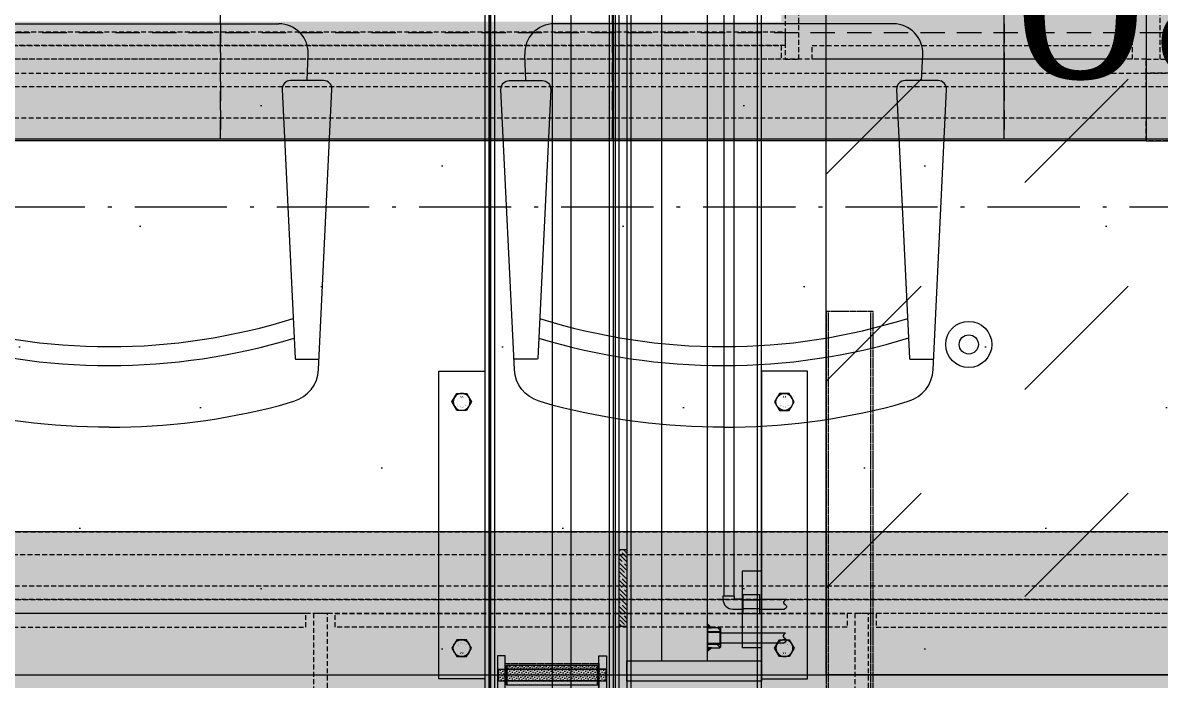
# Model space of a CAD drawing. Header units: millimetres. Extents: x -853320 to 19484, y -510814 to 9708.
# Drawn here: x 9139 to 10620, y 4373 to 5228 of the extents above; entities that cross this region are included whole.
import ezdxf
from ezdxf import colors
from ezdxf.entities.mleader import LeaderData, LeaderLine
from ezdxf.math import Vec2, Vec3

# ---------------------------------------------------------------- set-up
doc = ezdxf.new("R2010")
doc.units = ezdxf.units.MM
for name, pattern in [('DASHDOT', [18.5, 12, -3, 0.5, -3]), ('NASCOSTA', [9.525, 6.35, -3.175]), ('TRATTEGGIATA', [0.75, 0.5, -0.25]), ('TRATTEGGIATA2', [9.525, 6.35, -3.175]), ('TRATTOPUNTO', [25.4, 12.7, -6.35, 0, -6.35])]:
    doc.linetypes.add(name, pattern=pattern)
for name, color, linetype in [('05', 5, 'Continuous'), ('assi', 1, 'TRATTOPUNTO'), ('DS_ST_quote 1_50', 7, 'Continuous'), ('DV5_0', 7, 'Continuous')]:
    doc.layers.add(name, color=color, linetype=linetype)
for name, color, linetype, lineweight in [('ARREDI attrezzature - furniture', 175, 'Continuous', 9), ('F_ARREDI', 7, 'Continuous', 5), ('F_ELETTRODOMESTICI', 40, 'Continuous', 5), ('F_ESCURSORI_slider', 7, 'Continuous', 0), ('F_MASSELLO_abete', 30, 'Continuous', 5), ('F_MULTI laminato OPACO', 1, 'Continuous', 5), ('F_MULTI laminato_soffitto', 5, 'Continuous', 5), ('F_MULTI laminato_soffitto_veletta', 6, 'Continuous', 5), ('F_PARETI-PAVIMENTI e SOFFITTI_cassone', 3, 'Continuous', 5), ('F_SCALA_esterna', 40, 'Continuous', 5), ('F_Sezioni', 5, 'Continuous', 9), ('F_SOFFITTI', 7, 'Continuous', 5)]:
    doc.layers.add(name, color=color, linetype=linetype, lineweight=lineweight)
doc.styles.add('ARIAL', font='arial.ttf')
doc.styles.add('DANZI-DIDASCALIE', font='Yu Gothic UI Light.ttf', dxfattribs={"height": 30})
doc.styles.add('NEGATIVO', font='swissbo.ttf', dxfattribs={"width": 0.8, "oblique": 10})
doc.styles.get("Standard").update_dxf_attribs({"font": 'arial.ttf'})
doc.dimstyles.new('ISO-100', dxfattribs={"dimtxt": 100, "dimasz": 5, "dimexe": 0.25, "dimexo": 6, "dimgap": 6, "dimtad": 1, "dimtxsty": 'ARIAL', "dimblk": 'ARCHTICK', "dimcen": 2.5, "dimdle": 15, "dimse1": 1, "dimse2": 1, "dimclrd": 256, "dimclre": 256, "dimclrt": 256, "dimadec": 0, "dimazin": 0, "dimtfac": 1, "dimtmove": 0, "dimatfit": 3, "dimldrblk": 'ARCHTICK', "dimfxl": 1, "dimlwd": -1, "dimlwe": -1, "dimarcsym": 0})
pattern_1 = [(225.0093, (462887.094, -16087.269), (11.22714, -11.2235), [])]
pattern_2 = [(225.00929753, (462887.0944867, -16087.2686434), (0.00353610758, -0.003534960139), [])]

# ---------------------------------------------------------------- blocks, each defined once
blk = doc.blocks.new('CONTROSOFITTO_living_lato lungo_centrale_2660x250_pianta_vista da sopra')
at = {"layer": 'F_MULTI laminato_soffitto_veletta', "transparency": 33554585}
h = blk.add_hatch(color=8, dxfattribs=at)
h.dxf.hatch_style = 1
h.paths.add_polyline_path([(36471.7, -2048.1), (33811.7, -2048.1), (33811.7, -2298.1), (36471.7, -2298.1)])
at = {"layer": 'F_MASSELLO_abete', "color": 1, "linetype": 'NASCOSTA'}
for points in [[(33811.7, -2136.1), (36471.7, -2136.1), (36471.7, -2154.1), (33811.7, -2154.1)], [(35132.7, -2270.1), (35150.7, -2270.1), (35150.7, -2154.1), (35132.7, -2154.1)], [(35837.2, -2270.1), (35855.2, -2270.1), (35855.2, -2154.1), (35837.2, -2154.1)]]:
    blk.add_lwpolyline(points, close=True, dxfattribs=at)
at = {"layer": 'F_MASSELLO_abete', "linetype": 'NASCOSTA'}
for points in [[(35122.7, -2154.1), (34456.2, -2154.1), (34456.2, -2172.1), (35122.7, -2172.1)], [(35160.7, -2154.1), (35827.2, -2154.1), (35827.2, -2172.1), (35160.7, -2172.1)], [(36443.7, -2154.1), (35865.2, -2154.1), (35865.2, -2172.1), (36443.7, -2172.1)]]:
    blk.add_lwpolyline(points, close=True, dxfattribs=at)
at = {"layer": 'F_MULTI laminato_soffitto_veletta', "linetype": 'NASCOSTA'}
for points in [[(33811.7, -2048.1), (36471.7, -2048.1), (36471.7, -2078.1), (33811.7, -2078.1)], [(33819.7, -2118.1), (36463.7, -2118.1), (36463.7, -2136.1), (33819.7, -2136.1)]]:
    blk.add_lwpolyline(points, close=True, dxfattribs=at)
at = {"layer": 'F_MULTI laminato_soffitto_veletta'}
blk.add_lwpolyline([(36471.7, -2048.1), (33811.7, -2048.1), (33811.7, -2298.1), (36471.7, -2298.1)], close=True, dxfattribs=at)
blk = doc.blocks.new('CONTROSOFITTO_living_centrale_x900_pianta_vista da sopra')
at = {"layer": 'F_MULTI laminato_soffitto_veletta', "transparency": 33554585}
h = blk.add_hatch(color=8, dxfattribs=at)
h.dxf.hatch_style = 1
h.paths.add_polyline_path([(22821.6, -38841.7), (24021.6, -38841.7), (24021.6, -39441.7), (22821.6, -39441.7)], flags=16)
h.paths.add_polyline_path([(24496.6, -39596.7), (22346.6, -39596.7), (22346.6, -38696.7), (24496.6, -38696.7)])
at = {"layer": 'F_MASSELLO_abete', "color": 1, "linetype": 'NASCOSTA'}
for points in [[(24496.6, -39490.7), (24478.6, -39490.7), (24478.6, -38802.7), (24496.6, -38802.7)], [(22346.6, -39508.7), (24496.6, -39508.7), (24496.6, -39490.7), (22346.6, -39490.7)]]:
    blk.add_lwpolyline(points, close=True, dxfattribs=at)
at = {"layer": 'F_MASSELLO_abete', "linetype": 'NASCOSTA'}
for points in [[(22821.6, -39472.7), (24021.6, -39472.7), (24021.6, -39490.7), (22821.6, -39490.7)], [(24461.6, -39490.7), (24061.6, -39490.7), (24061.6, -39472.7), (24461.6, -39472.7)]]:
    blk.add_lwpolyline(points, close=True, dxfattribs=at)
at = {"layer": 'F_MULTI laminato_soffitto_veletta'}
blk.add_lwpolyline([(24496.6, -39596.7), (22346.6, -39596.7), (22346.6, -38696.7), (24496.6, -38696.7)], close=True, dxfattribs=at)
at = {"layer": 'F_MULTI laminato_soffitto_veletta', "linetype": 'NASCOSTA'}
for points in [[(24026.6, -39490.7), (24044.6, -39490.7), (24044.6, -38802.7), (24026.6, -38802.7)], [(22816.6, -39472.7), (22816.6, -39454.7), (24026.6, -39454.7), (24026.6, -39472.7)], [(22346.6, -39508.7), (24496.6, -39508.7), (24496.6, -39526.7), (22346.6, -39526.7)], [(22346.6, -39566.7), (24496.6, -39566.7), (24496.6, -39596.7), (22346.6, -39596.7)]]:
    blk.add_lwpolyline(points, close=True, dxfattribs=at)
blk = doc.blocks.new('CONTROSOFITTO_living_centrale_laterale_1600x900_pianta_vista da sopra')
at = {"layer": 'F_MULTI laminato_soffitto_veletta', "transparency": 33554585}
h = blk.add_hatch(color=8, dxfattribs=at)
h.dxf.hatch_style = 1
h.paths.add_polyline_path([(22160.1, -42441.7), (22160.1, -41851.7), (21570.1, -41851.7), (21570.1, -42441.7)], flags=16)
h.paths.add_polyline_path([(21368.1, -41921.7), (20918.1, -41921.7), (20918.1, -42371.7), (21368.1, -42371.7)], flags=16)
h.paths.add_polyline_path([(22346.6, -42596.7), (22346.6, -41696.7), (20746.6, -41696.7), (20746.6, -42596.7)])
at = {"layer": 'F_MASSELLO_abete', "color": 1, "linetype": 'NASCOSTA'}
for points in [[(22346.6, -42490.7), (22328.6, -42490.7), (22328.6, -41802.7), (22346.6, -41802.7)], [(20658.6, -42508.7), (22346.6, -42508.7), (22346.6, -42490.7), (20658.6, -42490.7)]]:
    blk.add_lwpolyline(points, close=True, dxfattribs=at)
at = {"layer": 'F_MULTI laminato_soffitto_veletta'}
blk.add_lwpolyline([(22346.6, -42596.7), (20746.6, -42596.7), (20746.6, -41696.7), (22346.6, -41696.7)], close=True, dxfattribs=at)
at = {"layer": 'F_MULTI laminato_soffitto_veletta', "linetype": 'NASCOSTA'}
for points in [[(20746.6, -42526.7), (22346.6, -42526.7), (22346.6, -42508.7), (20746.6, -42508.7)], [(22346.6, -42566.7), (20746.6, -42566.7), (20746.6, -42596.7), (22346.6, -42596.7)]]:
    blk.add_lwpolyline(points, close=True, dxfattribs=at)
blk = doc.blocks.new('CONTROSOFITTO_rev.01_pianta_vista da sopra')
at = {"layer": 'F_MULTI laminato_soffitto', "color": 5, "linetype": 'NASCOSTA', "ltscale": 5}
blk.add_lwpolyline([(24926.6, -37355.7), (21916.6, -37355.7), (21916.6, -36455.7), (24926.6, -36455.7)], close=True, dxfattribs=at)
at = {"layer": 'F_SOFFITTI'}
for name, p in [('CONTROSOFITTO_living_centrale_x900_pianta_vista da sopra', (0, 3000)), ('CONTROSOFITTO_living_lato lungo_centrale_2660x250_pianta_vista da sopra', (-11720, -35057.6))]:
    blk.add_blockref(name, p, dxfattribs=at)
at = {"layer": 'F_SOFFITTI', "xscale": -1}
blk.add_blockref('CONTROSOFITTO_living_centrale_laterale_1600x900_pianta_vista da sopra', (46843.3, 6000), dxfattribs=at)
blk = doc.blocks.new('_Dot')
at = {"color": 0, "linetype": 'ByBlock', "lineweight": -2}
blk.add_line((-0.5, 0), (-1, 0), dxfattribs=at)
at = {"color": 0, "linetype": 'ByBlock', "const_width": 0.5}
blk.add_lwpolyline([(-0.25, 0, 1), (0.25, 0, 1)], format="xyb", close=True, dxfattribs=at)
blk = doc.blocks.new('TAVOLO_pianta')
at = {"layer": 'ARREDI attrezzature - furniture'}
for p, q in [((839867.9, 516062.7), (840309.7, 516062.7)), ((841109.7, 516062.7), (840667.9, 516062.7)), ((840346.4, 515988.8), (840347.9, 516022.8)), ((840631.2, 515988.8), (840629.7, 516022.8)), ((841146.4, 515988.8), (841147.9, 516022.8))]:
    blk.add_line(p, q, dxfattribs=at)
for points in [[(840088.8, 515537.7, -0.063762), (839866.9, 515566.1), (839848.5, 515571.6, -0.320293), (839816.3, 515612.7), (839798.8, 515977.4, -0.42726), (839809.7, 515988.8), (839852.7, 515988.8, -0.42726), (839863.6, 515977.4), (839846.8, 515627.2, -0.401286), (839845.7, 515626.2), (839815.7, 515626.2)], [(840088.8, 515537.7, 0.063762), (840310.7, 515566.1), (840329.1, 515571.6, 0.320293), (840361.3, 515612.7), (840378.8, 515977.4, 0.42726), (840367.9, 515988.8), (840324.9, 515988.8, 0.42726), (840314, 515977.4), (840330.8, 515627.2, 0.401286), (840331.9, 515626.2), (840361.9, 515626.2)], [(840888.8, 515537.7, -0.063762), (840666.9, 515566.1), (840648.5, 515571.6, -0.320293), (840616.3, 515612.7), (840598.8, 515977.4, -0.42726), (840609.7, 515988.8), (840652.7, 515988.8, -0.42726), (840663.6, 515977.4), (840646.8, 515627.2, -0.401286), (840645.7, 515626.2), (840615.7, 515626.2)], [(840888.8, 515537.7, 0.063762), (841110.7, 515566.1), (841129.1, 515571.6, 0.320293), (841161.3, 515612.7), (841178.8, 515977.4, 0.42726), (841167.9, 515988.8), (841124.9, 515988.8, 0.42726), (841113.9, 515977.4), (841130.8, 515627.2, 0.401286), (841131.9, 515626.2), (841161.9, 515626.2)]]:
    blk.add_lwpolyline(points, format="xyb", dxfattribs=at)
for centre, radius, start, end in [((840309.7, 516024.5), 38.2, 357.4596, 90), ((840667.9, 516024.5), 38.2, 90, 182.5404), ((841109.7, 516024.5), 38.2, 357.4596, 90), ((840088.9, 516441.8), 799.2, 252.5379, 287.4429), ((840888.7, 516441.8), 799.2, 252.5571, 287.4621), ((840088.9, 516444.4), 826.4, 253.0477, 286.9338), ((840888.7, 516444.4), 826.4, 253.0662, 286.9523)]:
    blk.add_arc(centre, radius, start, end, dxfattribs=at)
at = {"layer": 'F_MULTI laminato OPACO', "color": 3}
for points in [[(839488.8, 516812.7), (841488.8, 516812.7), (841488.8, 515912.7), (839488.8, 515912.7)], [(841488.8, 515912.7), (841253.8, 515912.7), (841253.8, 516812.7), (841488.8, 516812.7)]]:
    blk.add_lwpolyline(points, close=True, dxfattribs=at)
at = {"layer": 'F_MULTI laminato OPACO', "color": 3, "linetype": 'TRATTEGGIATA', "ltscale": 50}
for points in [[(840233.8, 515912.7), (839723.8, 515912.7), (839723.8, 516812.7), (840233.8, 516812.7)], [(840743.8, 515912.7), (840233.8, 515912.7), (840233.8, 516812.7), (840743.8, 516812.7)], [(841253.8, 515912.7), (840743.8, 515912.7), (840743.8, 516812.7), (841253.8, 516812.7)]]:
    blk.add_lwpolyline(points, close=True, dxfattribs=at)
blk = doc.blocks.new('Pavim. idr. 1')
at = {"lineweight": 13}
h = blk.add_hatch(dxfattribs=at)
h.set_pattern_fill('DOTS', color=1, scale=140, angle=45)
h.set_pattern_definition([(45, (-29878.93, 459742.27), (-78.57724, 235.73172), [0, -222.25])])
h.paths.add_polyline_path([(423470.8, 430283.1), (410205.8, 430283.1), (410205.8, 427993.1), (423470.8, 427993.1)])
at = {"color": 1, "lineweight": 13}
blk.add_lwpolyline([(423470.8, 430283.1), (410205.8, 430283.1), (410205.8, 427993.1), (423470.8, 427993.1)], close=True, dxfattribs=at)
blk = doc.blocks.new('F_PAVIMENTO CASSONE_pianta')
at = {"color": 104, "lineweight": 13}
for radius in [30, 12.5]:
    blk.add_circle((601572.5, 449483.4), radius, dxfattribs=at)
at = {"color": 2, "lineweight": 5}
blk.add_blockref('Pavim. idr. 1', (185525.7, 19630.3), dxfattribs=at)
blk.add_blockref('Pavim. idr. 1', (185525.7, 19630.3), dxfattribs=at)
blk = doc.blocks.new('Viti v.alto')
at = {"color": 115, "lineweight": 5, "ltscale": 0.15}
blk.add_lwpolyline([(-66067.4, -127375.7), (-66073.8, -127364.7), (-66086.5, -127364.7), (-66092.9, -127375.7), (-66086.5, -127386.7), (-66073.8, -127386.7)], close=True, dxfattribs=at)
at = {"color": 115, "lineweight": 5, "ltscale": 0.15, "const_width": 0.0632}
for points in [[(-66083.8, -127381.1), (-66083.6, -127380.8), (-66083.6, -127380.6), (-66083.7, -127380.4), (-66083.9, -127380.1), (-66084.5, -127379.5), (-66084.7, -127379.3), (-66085, -127379.2), (-66085.2, -127379.3), (-66085.4, -127379.5), (-66085.8, -127379.8), (-66086, -127380.1), (-66086, -127380.3), (-66085.9, -127380.5), (-66085.7, -127380.8), (-66085.1, -127381.4), (-66084.9, -127381.6), (-66084.7, -127381.7), (-66084.4, -127381.6), (-66084.2, -127381.4), (-66083.8, -127381.1)], [(-66084.4, -127380.9), (-66084.7, -127381.1), (-66084.8, -127381.1), (-66084.9, -127381), (-66085.3, -127380.5), (-66085.4, -127380.4), (-66085.5, -127380.3), (-66085.4, -127380.2), (-66085.3, -127380.1), (-66085.2, -127380), (-66085.1, -127379.8), (-66085, -127379.8), (-66084.9, -127379.8), (-66084.7, -127379.9), (-66084.3, -127380.4), (-66084.2, -127380.5), (-66084.2, -127380.6), (-66084.2, -127380.7), (-66084.3, -127380.8), (-66084.4, -127380.9)], [(-66080.8, -127381.5), (-66081.3, -127381.3), (-66081.4, -127381.7), (-66082.4, -127381.5), (-66082.6, -127381.5), (-66082.8, -127381.6), (-66082.9, -127381.7), (-66083, -127381.9), (-66083, -127382), (-66083, -127382.2), (-66083, -127382.4), (-66082.8, -127382.6), (-66082.6, -127382.7), (-66081.2, -127383.1), (-66080.8, -127381.5)], [(-66081.6, -127382.6), (-66082.3, -127382.4), (-66082.5, -127382.3), (-66082.5, -127382.1), (-66082.5, -127382.1), (-66082.4, -127382), (-66082.3, -127381.9), (-66081.5, -127382.1), (-66081.6, -127382.6)], [(-66077.8, -127381), (-66078.3, -127381.2), (-66078.2, -127381.6), (-66079.2, -127381.8), (-66079.4, -127382), (-66079.5, -127382.1), (-66079.5, -127382.3), (-66079.5, -127382.5), (-66079.4, -127382.6), (-66079.4, -127382.8), (-66079.2, -127383), (-66079, -127383.1), (-66078.7, -127383), (-66077.4, -127382.7), (-66077.8, -127381)], [(-66078, -127382.4), (-66078.7, -127382.6), (-66078.9, -127382.6), (-66078.9, -127382.5), (-66079, -127382.4), (-66079, -127382.3), (-66078.8, -127382.2), (-66078.1, -127382), (-66078, -127382.4)], [(-66076.4, -127381), (-66076.6, -127380.8), (-66076.7, -127380.6), (-66076.6, -127380.3), (-66076.4, -127380.1), (-66075.8, -127379.5), (-66075.5, -127379.3), (-66075.3, -127379.2), (-66075.1, -127379.2), (-66074.8, -127379.4), (-66074.4, -127379.8), (-66074.3, -127380), (-66074.2, -127380.3), (-66074.3, -127380.5), (-66074.5, -127380.7), (-66075.1, -127381.3), (-66075.4, -127381.5), (-66075.6, -127381.6), (-66075.8, -127381.6), (-66076.1, -127381.4), (-66076.4, -127381)], [(-66075.8, -127380.9), (-66075.6, -127381), (-66075.5, -127381), (-66075.3, -127380.9), (-66074.9, -127380.5), (-66074.8, -127380.4), (-66074.8, -127380.2), (-66074.8, -127380.1), (-66074.9, -127380), (-66075.1, -127379.9), (-66075.2, -127379.8), (-66075.3, -127379.8), (-66075.4, -127379.8), (-66075.5, -127379.9), (-66076, -127380.3), (-66076.1, -127380.5), (-66076.1, -127380.6), (-66076, -127380.7), (-66075.9, -127380.8), (-66075.8, -127380.9)]]:
    blk.add_lwpolyline(points, dxfattribs=at)
at = {"color": 115, "lineweight": 5, "ltscale": 0.15}
blk.add_circle((-66080.1, -127375.7), 11, dxfattribs=at)
at = {"color": 115, "lineweight": 5, "ltscale": 0.15, "style": 'NEGATIVO'}
blk.add_text('8.8', height=2.31, dxfattribs=at).set_placement((-66082.3, -127370.4))
blk = doc.blocks.new('Boccola d.26x120')
at = {"linetype": 'ByBlock', "lineweight": 5}
h = blk.add_hatch(dxfattribs=at)
h.set_pattern_fill('DOTS', color=30, scale=1.75, angle=225)
h.paths.add_polyline_path([(458410.2, -16234.6), (458410.2, -16230.2), (458409.2, -16229.2), (458291.2, -16229.2), (458291.2, -16234.6)])
h.paths.add_polyline_path([(458291.2, -16229.2), (458290.2, -16230.2), (458290.2, -16234.6), (458291.2, -16234.6)])
h = blk.add_hatch(dxfattribs=at)
h.set_pattern_fill('DOTS', color=30, scale=1.75, angle=225)
h.paths.add_polyline_path([(458291.2, -16249.9), (458291.2, -16255.2), (458409.2, -16255.2), (458409.2, -16249.9)])
h.paths.add_polyline_path([(458409.2, -16255.2), (458410.2, -16254.2), (458410.2, -16249.9), (458409.2, -16249.9)])
h.paths.add_polyline_path([(458291.2, -16249.9), (458290.2, -16249.9), (458290.2, -16254.2), (458291.2, -16255.2)])
at = {"color": 41, "linetype": 'TRATTEGGIATA2', "lineweight": 5, "ltscale": 0.15}
for p, q in [((458290.2, -16234.6), (458410.2, -16234.6)), ((458410.2, -16249.9), (458290.2, -16249.9))]:
    blk.add_line(p, q, dxfattribs=at)
at = {"color": 30, "linetype": 'ByBlock', "lineweight": 5}
for p, q in [((458291.2, -16229.2), (458291.2, -16255.2)), ((458409.2, -16255.2), (458409.2, -16229.2))]:
    blk.add_line(p, q, dxfattribs=at)
blk.add_lwpolyline([(458409.2, -16255.2), (458291.2, -16255.2), (458290.2, -16254.2), (458290.2, -16230.2), (458291.2, -16229.2), (458409.2, -16229.2), (458410.2, -16230.2), (458410.2, -16254.2)], close=True, dxfattribs=at)
at = {"layer": 'assi', "lineweight": 5, "ltscale": 0.3}
blk.add_line((458288.2, -16242.2), (458412.2, -16242.2), dxfattribs=at)
blk = doc.blocks.new('Perno d.15x145')
at = {"linetype": 'ByBlock', "lineweight": 5}
h = blk.add_hatch(dxfattribs=at)
h.set_pattern_fill('DOTS', color=150, scale=2, angle=225)
h.paths.add_polyline_path([(458421.2, -16298.7), (458421.2, -16285.7), (458420.2, -16284.7), (458280.2, -16284.7), (458279.2, -16285.7), (458279.2, -16298.7), (458280.2, -16299.7), (458420.2, -16299.7)])
at = {"color": 150, "linetype": 'ByBlock', "lineweight": 5}
for p, q in [((458280.2, -16299.7), (458280.2, -16284.7)), ((458420.2, -16299.7), (458420.2, -16284.7))]:
    blk.add_line(p, q, dxfattribs=at)
blk.add_lwpolyline([(458421.2, -16298.7), (458421.2, -16285.7), (458420.2, -16284.7), (458280.2, -16284.7), (458279.2, -16285.7), (458279.2, -16298.7), (458280.2, -16299.7), (458420.2, -16299.7)], close=True, dxfattribs=at)
at = {"layer": 'assi', "lineweight": 5, "ltscale": 0.3}
blk.add_line((458277.2, -16292.2), (458423.2, -16292.2), dxfattribs=at)
blk = doc.blocks.new('Pist. c.1150 aperti')
at = {"lineweight": 5}
h = blk.add_hatch(dxfattribs=at)
h.set_pattern_fill('JIS_STN_1E', color=6, scale=8, style=0)
h.set_pattern_definition([(45, (527858.007, 111133.4975), (-5.65685425, 5.65685425), []), (45, (527863.647, 111133.4975), (-5.65685425, 5.65685425), [8, -4])])
h.paths.add_polyline_path([(461300.8, -16825.2), (461290.8, -16825.2), (461290.8, -16925.2), (461300.8, -16925.2)])
at = {"linetype": 'Continuous', "lineweight": 5, "ltscale": 25.4}
h = blk.add_hatch(dxfattribs=at)
h.set_pattern_fill('LINE', color=135, scale=0.04, angle=225.0093, style=0, pattern_type=2)
h.set_pattern_definition(pattern_2)
h.paths.add_polyline_path([(461185.8, -16927), (461180.8, -16927), (461185.8, -16922)])
h = blk.add_hatch(dxfattribs=at)
h.set_pattern_fill('LINE', color=135, scale=127, angle=225.0093, style=0, pattern_type=2)
h.set_pattern_definition(pattern_1)
h.paths.add_polyline_path([(461169.8, -16927), (461185.8, -16927), (461185.8, -16932.5), (461169.3, -16932.5), (461168.8, -16932), (461168.8, -16928)])
h = blk.add_hatch(dxfattribs=at)
h.set_pattern_fill('LINE', color=135, scale=127, angle=225.0093, style=0, pattern_type=2)
h.set_pattern_definition(pattern_1)
h.paths.add_polyline_path([(461185.8, -16953), (461169.8, -16953), (461168.8, -16952), (461168.8, -16948), (461169.3, -16947.5), (461185.8, -16947.5)])
h = blk.add_hatch(dxfattribs=at)
h.set_pattern_fill('LINE', color=135, scale=0.04, angle=225.0093, style=0, pattern_type=2)
h.set_pattern_definition(pattern_2)
h.paths.add_polyline_path([(461185.8, -16958), (461180.8, -16953), (461185.8, -16953)])
at = {"lineweight": 5}
for p, q in [((461115.8, -16853.2), (461140.8, -16853.2)), ((461140.8, -16853.2), (461140.8, -16953.2)), ((461115.8, -16953.2), (461140.8, -16953.2))]:
    blk.add_line(p, q, dxfattribs=at)
at = {"color": 135, "lineweight": 5}
for p, q in [((461139.3, -16890.7), (461118.3, -16890.7)), ((461139.3, -16901.7), (461118.3, -16901.7)), ((461185.8, -16932.5), (461185.8, -16947.5))]:
    blk.add_line(p, q, dxfattribs=at)
at = {"color": 135, "linetype": 'Continuous', "lineweight": 5, "ltscale": 25.4}
blk.add_line((461185.8, -16948.3), (461169.3, -16948.3), dxfattribs=at)
at = {"color": 2, "linetype": 'ByBlock', "lineweight": 5}
for p, q in [((461317.3, -16980.9), (461327.3, -16980.9)), ((461459.3, -16980.9), (461449.3, -16980.9))]:
    blk.add_line(p, q, dxfattribs=at)
at = {"lineweight": 5}
for points in [[(461115.8, -17013.2), (461115.8, -14673.2), (461290.8, -14673.2), (461290.8, -17013.2)], [(461120.8, -17013.2), (461120.8, -14673.2), (461285.8, -14673.2), (461285.8, -17013.2)], [(461475.8, -14673.2), (461475.8, -17013.2), (461300.8, -17013.2), (461300.8, -14673.2)], [(461470.8, -14673.2), (461470.8, -17013.2), (461305.8, -17013.2), (461305.8, -14673.2)]]:
    blk.add_lwpolyline(points, close=True, dxfattribs=at)
at = {"color": 135, "lineweight": 5}
for points in [[(461185.8, -15702), (461245.8, -15702), (461245.8, -16970), (461185.8, -16970)], [(461118.3, -16908.7), (461139.3, -16908.7), (461139.3, -16883.7), (461118.3, -16883.7)], [(461290.8, -16970), (461115.8, -16970), (461115.8, -16996.5), (461290.8, -16996.5)]]:
    blk.add_lwpolyline(points, close=True, dxfattribs=at)
at = {"color": 175, "linetype": 'Continuous', "lineweight": 5}
for points in [[(461468.3, -15923.2), (461468.3, -18183.2), (461308.3, -18183.2), (461308.3, -15923.2)], [(461463.3, -15923.2), (461463.3, -18183.2), (461313.3, -18183.2), (461313.3, -15923.2)], [(461463.3, -18183.2), (461468.3, -18183.2), (461468.3, -16003.2), (461463.3, -16003.2)]]:
    blk.add_lwpolyline(points, close=True, dxfattribs=at)
at = {"color": 135, "lineweight": 5}
blk.add_lwpolyline([(461388.3, -15984.5), (461388.3, -17156.5), (461363.3, -17156.5), (461363.3, -15984.5), (461388.3, -15984.5)], dxfattribs=at)
at = {"color": 30, "lineweight": 5}
for points in [[(461055.8, -16593.2), (461115.8, -16593.2), (461115.8, -16993.2), (461055.8, -16993.2)], [(461535.8, -16593.2), (461475.8, -16593.2), (461475.8, -16993.2), (461535.8, -16993.2)]]:
    blk.add_lwpolyline(points, close=True, dxfattribs=at)
at = {"color": 6, "lineweight": 5}
blk.add_lwpolyline([(461300.8, -16825.2), (461290.8, -16825.2), (461290.8, -16925.2), (461300.8, -16925.2)], close=True, dxfattribs=at)
at = {"color": 135, "lineweight": 5}
blk.add_lwpolyline([(461152.8, -16902.7), (461139.3, -16902.7), (461139.3, -16889.7), (461150.8, -16889.7), (461150.8, -16885.7), (461165.8, -16885.7), (461165.8, -16889.7, -0.414214)], format="xyb", close=True, dxfattribs=at)
at = {"color": 135, "linetype": 'Continuous', "lineweight": 5, "ltscale": 25.4}
for points in [[(461185.8, -16927), (461180.8, -16927), (461185.8, -16922), (461185.8, -16927)], [(461169.8, -16927), (461185.8, -16927), (461185.8, -16932.5), (461169.3, -16932.5), (461168.8, -16932), (461168.8, -16928), (461169.8, -16927)], [(461185.8, -16953), (461169.8, -16953), (461168.8, -16952), (461168.8, -16948), (461169.3, -16947.5), (461185.8, -16947.5), (461185.8, -16953)], [(461185.8, -16958), (461180.8, -16953), (461185.8, -16953), (461185.8, -16958)]]:
    blk.add_lwpolyline(points, close=True, dxfattribs=at)
at = {"color": 2, "linetype": 'ByBlock', "lineweight": 5}
for points in [[(461317.3, -17013.5), (461327.3, -17013.5), (461327.3, -16963.5), (461317.3, -16963.5)], [(461459.3, -17013.5), (461449.3, -17013.5), (461449.3, -16963.5), (461459.3, -16963.5)]]:
    blk.add_lwpolyline(points, close=True, dxfattribs=at)
at = {"layer": '05', "color": 41, "linetype": 'TRATTEGGIATA2', "lineweight": 5, "ltscale": 0.15}
blk.add_lwpolyline([(461449.3, -17013.5), (461449.3, -16973.5), (461327.3, -16973.5), (461327.3, -17013.5)], dxfattribs=at)
at = {"layer": 'DV5_0', "color": 135, "linetype": 'Continuous', "lineweight": 5, "ltscale": 25.4}
for p, q in [((461151.8, -15787), (461151.8, -16885.7)), ((461164.8, -15787), (461164.8, -16885.7)), ((461118.3, -16889.7), (461084, -16889.7)), ((461118.3, -16902.7), (461085.7, -16902.7)), ((461185.8, -16922), (461180.8, -16927)), ((461185.8, -16927), (461185.8, -16922)), ((461168.8, -16933.5), (461084.3, -16933.5)), ((461168.8, -16928), (461169.8, -16927)), ((461168.8, -16928), (461168.8, -16932)), ((461169.3, -16932.5), (461168.8, -16932)), ((461168.8, -16932), (461168.8, -16948)), ((461185.8, -16931.7), (461169.3, -16931.7)), ((461185.8, -16932.5), (461169.3, -16932.5)), ((461169.3, -16947.5), (461169.3, -16932.5)), ((461169.8, -16927), (461185.8, -16927)), ((461180.8, -16927), (461185.8, -16927)), ((461185.8, -16927), (461185.8, -16932.5)), ((461168.8, -16946.5), (461086, -16946.5)), ((461168.8, -16948), (461169.3, -16947.5)), ((461168.8, -16948), (461168.8, -16952)), ((461169.8, -16953), (461168.8, -16952)), ((461169.3, -16947.5), (461185.8, -16947.5)), ((461185.8, -16953), (461169.8, -16953)), ((461180.8, -16953), (461185.8, -16958)), ((461185.8, -16953), (461180.8, -16953)), ((461185.8, -16947.5), (461185.8, -16953)), ((461185.8, -16958), (461185.8, -16953))]:
    blk.add_line(p, q, dxfattribs=at)
for points in [[(461084, -16889.7), (461085.7, -16891.4), (461089.3, -16894.8), (461081, -16898.6), (461084.1, -16901.4), (461085.7, -16902.7)], [(461084.3, -16933.5), (461086, -16935.1), (461089.6, -16938.5), (461081.2, -16942.4), (461084.4, -16945.2), (461086, -16946.5)]]:
    blk.add_open_spline(points, degree=3, knots=[0, 0, 0, 0, 5.647963, 11.644085, 16.409107, 16.409107, 16.409107, 16.409107], dxfattribs=at)
at = {"lineweight": 5, "xscale": -1}
blk.add_blockref('Viti v.alto', (395005.7, 110742.7), dxfattribs=at)
at = {"lineweight": 5}
blk.add_blockref('Viti v.alto', (527586, 110742.7), dxfattribs=at)
at = {"lineweight": 5, "rotation": 180}
blk.add_blockref('Viti v.alto', (395005.7, -144329.2), dxfattribs=at)
at = {"lineweight": 5, "xscale": -1, "rotation": 180}
for name, p in [('Viti v.alto', (527586, -144329.2)), ('Perno d.15x145', (3038.1, -33280.8)), ('Boccola d.26x120', (3038.1, -33230.8))]:
    blk.add_blockref(name, p, dxfattribs=at)
blk = doc.blocks.new('SCALA ESTERNA_pianta')
at = {"lineweight": 5}
h = blk.add_hatch(dxfattribs=at)
h.set_pattern_fill('DASH', color=2, scale=60, angle=45)
h.set_pattern_definition([(45, (188245.18, -3269.07), (0, 269.407684), [190.5, -190.5])])
h.paths.add_polyline_path([(599697, 449913.4), (601758, 449913.4), (601758, 447623.4), (599697, 447623.4)])
at = {"color": 41, "linetype": 'TRATTEGGIATA2', "lineweight": 9, "ltscale": 0.15}
for p, q in [((601700, 451150.4), (601700, 449440.4)), ((601755, 451150.4), (601755, 449440.4))]:
    blk.add_line(p, q, dxfattribs=at)
blk.add_lwpolyline([(601697, 449440.4), (601758, 449440.4), (601758, 451150.4), (601697, 451150.4)], close=True, dxfattribs=at)
at = {"color": 2, "lineweight": 5}
blk.add_lwpolyline([(599697, 449913.4), (601758, 449913.4), (601758, 447623.4), (599697, 447623.4)], close=True, dxfattribs=at)
at = {"lineweight": 13, "insert": (599693.8, 449137.6), "char_height": 179.884, "width": 1894.686, "attachment_point": 1}
blk.add_mtext('\\pxqc;{\\fCambria|b0|i0|c0|p18;\\C1;SPAZIO LIBERO PER SCALA}', dxfattribs=at)
blk = doc.blocks.new('_ArchTick')
at = {"color": 0, "linetype": 'ByBlock', "const_width": 0.15}
blk.add_lwpolyline([(-0.5, -0.5), (0.5, 0.5)], dxfattribs=at)
blk = doc.blocks.new('*D146')
at = {"layer": 'Defpoints', "color": 0, "transparency": 16777216}
for p in [(5588.6, 7348.8), (19268.5, 2810.7), (19483.8, 2810.7)]:
    blk.add_point(p, dxfattribs=at)
at = {"layer": 'DS_ST_quote 1_50', "transparency": 16777216}
blk.add_line((19268.5, 7363.8), (19268.5, 2795.7), dxfattribs=at)
at = {"layer": 'DS_ST_quote 1_50', "transparency": 16777216, "xscale": 5, "yscale": 5, "zscale": 5}
for p, rotation in [((19268.5, 7348.8), 90), ((19268.5, 2810.7), 270)]:
    blk.add_blockref('_ArchTick', p, dxfattribs=dict(at, rotation=rotation))
at = {"layer": 'DS_ST_quote 1_50', "transparency": 16777216, "insert": (19202.4, 5079.7), "char_height": 100, "attachment_point": 5, "rotation": 90, "style": 'ARIAL'}
blk.add_mtext('4538,15', dxfattribs=at)
blk = doc.blocks.new('BAGNO-LAVANDERIA_pianta_sol.B')
at = {"layer": 'F_ELETTRODOMESTICI', "color": 5, "ltscale": 5}
ml = blk.add_multileader_mtext('Standard', dxfattribs=at)
ml.set_content('{\\fYu Gothic UI Light|b0|i0|c128|p34;BASAMENTO c/cassetto} ditta MIELE art.WTS 610', color=5, style='DANZI-DIDASCALIE')
ml.set_leader_properties(color=256, linetype='ByLayer', lineweight=-1)
ml.set_arrow_properties(name='DOT')
ml.build(insert=Vec2(0, 0))
ml.multileader.update_dxf_attribs({"arrow_head_size": 5, "scale": 5})
ctx = ml.context
ctx.base_point, ctx.scale, ctx.char_height, ctx.arrow_head_size, ctx.landing_gap_size, ctx.plane_origin, ctx.plane_x_axis, ctx.plane_y_axis = Vec3(865729, 518190.6), 5, 25, 5, 10, Vec3(865692, 518253.3), Vec3(0, -1), Vec3(1, 0)
notes = []
notes.append((ctx, [(0, (0, 0, 0), (0, 0), (1, 0), 1, [])]))
ctx.mtext.insert, ctx.mtext.text_direction, ctx.mtext.rotation, ctx.mtext.width, ctx.mtext.flow_direction = Vec3(865741.7, 518180.6), Vec3(0, -1), 4.712389, 471.574, 5
ml = blk.add_multileader_mtext('Standard', dxfattribs=at)
ml.set_content('{\\fYu Gothic UI Light|b0|i0|c128|p34;LAVASCIUGA} ditta MIELE art.WTD165 WPM 8/5kg', color=5, style='DANZI-DIDASCALIE')
ml.set_leader_properties(color=256, linetype='ByLayer', lineweight=-1)
ml.set_arrow_properties(name='DOT')
ml.build(insert=Vec2(0, 0))
ml.multileader.update_dxf_attribs({"arrow_head_size": 5, "scale": 5})
ctx = ml.context
ctx.base_point, ctx.scale, ctx.char_height, ctx.arrow_head_size, ctx.landing_gap_size, ctx.plane_origin, ctx.plane_x_axis, ctx.plane_y_axis = Vec3(865852.8, 518185.3), 5, 25, 5, 10, Vec3(865819.8, 518247.9), Vec3(0, -1), Vec3(1, 0)
notes.append((ctx, [(0, (0, 0, 0), (0, 0), (1, 0), 1, [])]))
ctx.mtext.insert, ctx.mtext.text_direction, ctx.mtext.rotation, ctx.mtext.width, ctx.mtext.flow_direction = Vec3(865869.5, 518175.3), Vec3(0, -1), 4.712389, 377.017, 5
for ctx, leaders in notes:
    for number, flags, end, landing, length, lines in leaders:
        leader = LeaderData()
        leader.index, (leader.has_last_leader_line, leader.has_dogleg_vector, leader.attachment_direction) = number, flags
        leader.last_leader_point, leader.dogleg_vector, leader.dogleg_length = Vec3(end), Vec3(landing), length
        for number, points, colour, breaks in lines:
            line = LeaderLine()
            line.index, line.vertices, line.color, line.breaks = number, Vec3.list(points), colors.encode_raw_color(colour), breaks
            leader.lines.append(line)
        ctx.leaders.append(leader)

msp = doc.modelspace()

# ---------------------------------------------------------------- linework, layer by layer
at = {"layer": 'F_Sezioni', "color": 3, "linetype": 'DASHDOT', "lineweight": 15, "ltscale": 10}
msp.add_lwpolyline([(1972.521, 4862.905), (1884.722, 4750.358), (1884.722, 4989.006), (16976.055, 4989.006)], dxfattribs=at)

# ---------------------------------------------------------------- block references
at = {"layer": 'F_ARREDI', "color": 2, "lineweight": 5}
msp.add_blockref('BAGNO-LAVANDERIA_pianta_sol.B', (-853319.899, -510814.178), dxfattribs=at)
at = {"layer": 'F_ARREDI'}
msp.add_blockref('TAVOLO_pianta', (-830837.438, -510835.678), dxfattribs=at)
at = {"layer": 'F_ESCURSORI_slider', "lineweight": 13, "xscale": -1}
msp.add_blockref('Pist. c.1150 aperti', (471216.166, 21368.056), dxfattribs=at)
at = {"layer": 'F_PARETI-PAVIMENTI e SOFFITTI_cassone', "color": 2, "lineweight": 5, "rotation": 180}
msp.add_blockref('F_PAVIMENTO CASSONE_pianta', (611942.834, 454293.23), dxfattribs=at)
at = {"layer": 'F_SCALA_esterna', "color": 2, "lineweight": 5, "rotation": 180}
msp.add_blockref('SCALA ESTERNA_pianta', (611942.834, 454293.23), dxfattribs=at)
at = {"layer": 'F_SOFFITTI'}
msp.add_blockref('CONTROSOFITTO_rev.01_pianta_vista da sopra', (-13895.269, 41671.543), dxfattribs=at)

# ---------------------------------------------------------------- dimensions: what is measured, and where the dimension line sits
at = {"layer": 'DS_ST_quote 1_50', "color": 4}
dim = msp.add_linear_dim(base=(19268.5243, 2810.6601), p1=(5588.556, 7348.8148), p2=(19483.824, 2810.6601), angle=90, dimstyle='ISO-100', dxfattribs=at)
dim.commit()
dim.dimension.update_dxf_attribs({"geometry": '*D146', "text_midpoint": (19202.4288, 5079.7375)})

doc.saveas('drawing.dxf')
